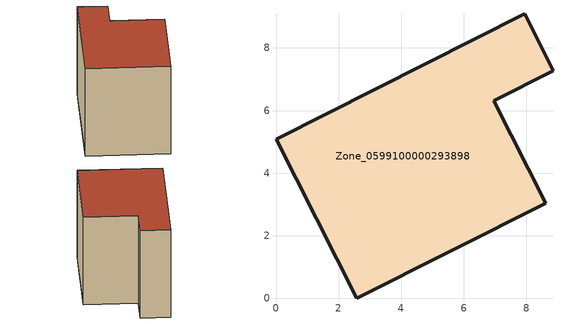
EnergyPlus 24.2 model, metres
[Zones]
Zone_0599100000293898
 floor ground (C_G): 0,5.09 7.94,9.1 8.85,7.27 6.96,6.31 8.61,3.04 2.57,0 z2.94
 wall outside (C_F): 2.57,0 8.61,3.04 6.96,6.31 8.85,7.27 7.94,9.1 0,5.09 2.57,0 z2.94:9.5
 roof outside (C_R): 7.94,9.1 0,5.09 2.57,0 8.61,3.04 6.96,6.31 8.85,7.27 z9.5
[BUILDING]
Pand.0599100000293898: North Axis=0; Terrain=City; Loads Convergence Tolerance Value=0.04; Temperature Convergence Tolerance Value=0.4; Solar Distribution=FullExterior; Maximum Number of Warmup Days=25; Minimum Number of Warmup Days=1
[Site:Location]
Rotterdam.The.Hague.AP_ZH_NLD Design_Conditions: Latitude=51.96; Longitude=4.45; Time Zone=1; Elevation=-4.5
[SITE:GROUNDTEMPERATURE:BUILDINGSURFACE]
18, 18, 18, 18, 18, 18, 18, 18, 18, 18, 18, 18
[MATERIAL] Thermal Absorptance=0.9; Solar Absorptance=0.7; Visible Absorptance=0.7
Name | Roughness | Thickness | Conductivity | Density | Specific Heat
G.TI.1946-1964 | MediumSmooth | 0.15 | 1 | 540 | 1210
F.TI.1946-1964 | Rough | 0.3 | 0.857143 | 1920 | 840
R.TI.1946-1964 | MediumRough | 0.2 | 0.277778 | 1500 | 1000
[CONSTRUCTION]
C_G: G.TI.1946-1964
C_F: F.TI.1946-1964
C_R: R.TI.1946-1964
[ZONE]
Zone_0599100000293898: Type=1; Multiplier=1; Ceiling Height=Autocalculate; Volume=Autocalculate; Floor Area=autocalculate; Part of Total Floor Area=Yes
[ZONEINFILTRATION:DESIGNFLOWRATE]
Infil_Zone_0599100000293898: Zone or ZoneList or Space or SpaceList=Zone_0599100000293898; Schedule=AlwaysOn; Design Flow Rate Calculation Method=Flow/Area; Flow Rate per Floor Area=0.003; Constant Term Coefficient=1; Temperature Term Coefficient=0; Velocity Term Coefficient=0; Velocity Squared Term Coefficient=0
[HVACTEMPLATE:ZONE:IDEALLOADSAIRSYSTEM]
Zone_0599100000293898: Maximum Heating Supply Air Temperature=50; Minimum Cooling Supply Air Temperature=13; Maximum Heating Supply Air Humidity Ratio=0.0156; Minimum Cooling Supply Air Humidity Ratio=0.0077; Heating Limit=NoLimit; Cooling Limit=NoLimit; Dehumidification Control Type=ConstantSensibleHeatRatio; Cooling Sensible Heat Ratio=0.7; Dehumidification Setpoint=60; Humidification Control Type=None; Humidification Setpoint=30; Outdoor Air Method=None; Outdoor Air Flow Rate per Person=0.00944; Outdoor Air Flow Rate per Zone Floor Area=0; Outdoor Air Flow Rate per Zone=0; Demand Controlled Ventilation Type=None; Outdoor Air Economizer Type=NoEconomizer; Heat Recovery Type=None; Sensible Heat Recovery Effectiveness=0.7; Latent Heat Recovery Effectiveness=0.65
[ZONECONTROL:THERMOSTAT]
ThermostatControl_Zone_0599100000293898: Zone or ZoneList=Zone_0599100000293898; Control Type Schedule=DualSetpointControlType; Control 1=Thermostat_Zone_0599100000293898; Temperature Difference Between Cutout And Setpoint=0
[THERMOSTATSETPOINT:DUALSETPOINT]
Thermostat_Zone_0599100000293898: Heating Setpoint Temperature Schedule=HeatingSetpoint_Zone_0599100000293898; Cooling Setpoint Temperature Schedule=CoolingSetpoint_Zone_0599100000293898
[SCHEDULE:COMPACT]
HeatingSetpoint_Zone_0599100000293898: Through: 12/31, For: AllDays, Until: 24:00, 21
CoolingSetpoint_Zone_0599100000293898: Through: 12/31, For: AllDays, Until: 24:00, 24
DualSetpointControlType: Through: 12/31, For: AllDays, Until: 24:00, 4
AlwaysOn: Through: 12/31, For: AllDays, Until: 24:00, 1
